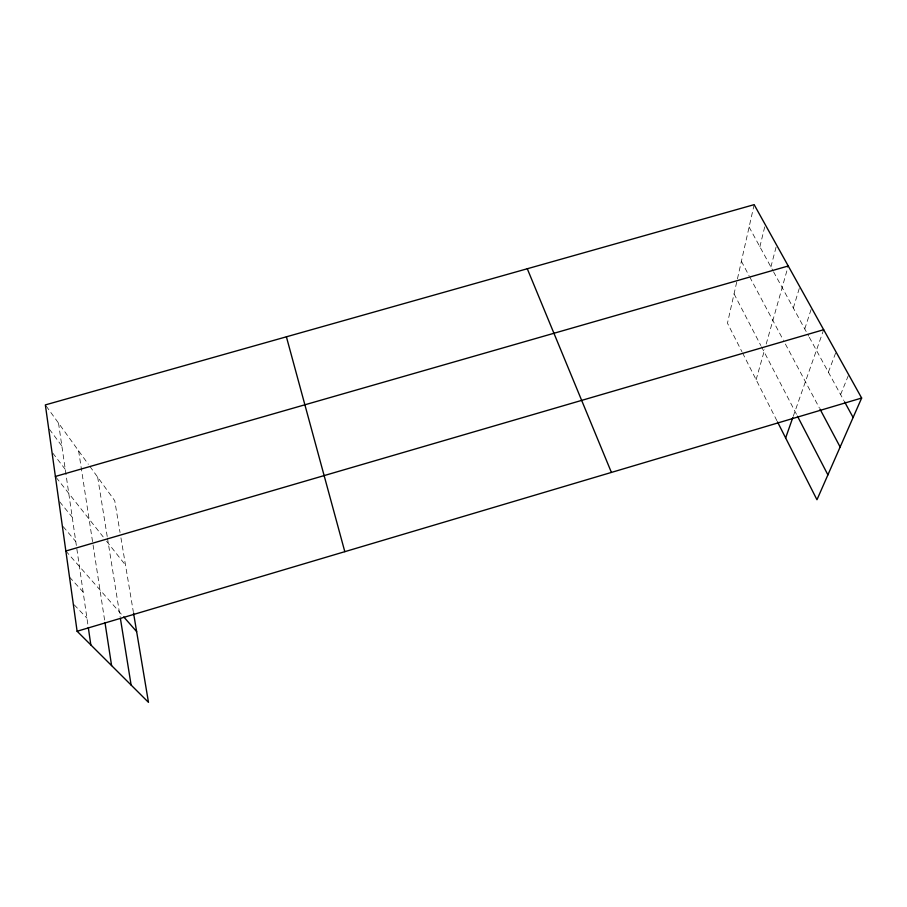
<?xml version="1.0" encoding="UTF-8"?>
<svg xmlns="http://www.w3.org/2000/svg" width="907" height="907" viewBox="0 0 907 907"><rect width="100%" height="100%" fill="white"/><g stroke="black" fill="none" stroke-linecap="round" stroke-linejoin="round"><path stroke-width="0.68" stroke-dasharray="4.54 3.4" d="M754.148 204.653L727.459 323.175L741.926 351.712M759.873 246.772L765.259 224.641M770.893 266.941L776.619 245.071M756.121 379.727L764.76 349.15M766.2 344.048L788.24 265.989M793.33 308.017L799.781 286.748M804.747 328.935L811.595 307.983M793.251 416.302L823.669 329.717M828.374 372.199L836.039 351.961M840.608 394.579L848.691 374.727M74.238 604.856L86.925 618.132M69.51 577.113L83.115 591.976M65.848 551.025L122.876 615.932M63.184 526.627L75.769 541.513M59.692 501.809L72.22 517.16M56.223 477.501L103.183 536.899M106.607 541.218L125.517 565.129M52.799 453.115L65.27 469.395M49.443 429.306L61.857 445.983M46.178 406.053L88.33 464.259M89.884 466.402L114.736 500.721L120.053 532.488M749.103 227.045L772.877 270.581M773.546 271.794L808.647 336.066M809.293 337.257L843.895 400.599M741.393 261.284L749.091 275.762M749.738 276.975L783.478 340.442M785.394 344.036L819.304 407.821M734.058 293.868L760.848 345.556M761.495 346.78L796.879 415.032M742.561 352.959L776.857 420.633M120.948 537.851L133.295 611.647M97.661 477.139L107.253 536.751M107.468 538.078L120.2 617.225M78.614 450.836L92.627 542.137M93.058 544.914L104.77 621.17M58.524 423.104L88.104 626.17"/><path stroke-width="1.36" d="M785.643 437.945L792.82 417.526M133.522 612.985L148.476 702.347L77.106 631.249L45.35 404.907L754.148 204.653L861.65 398.037L816.969 499.757L777.492 421.868M77.106 631.249L861.65 398.037M65.848 551.025L823.669 329.717M55.384 476.447L788.24 265.989M123.76 616.941L136.64 631.601M844.553 401.812L853.113 417.481M819.951 409.023L840.143 447.004M797.502 416.245L827.898 474.871M527.284 268.744L611.409 472.422M286.397 336.803L344.807 551.671M120.416 618.54L131.118 685.057M104.974 622.497L111.595 665.602M88.296 627.508L90.836 644.922"/></g></svg>
